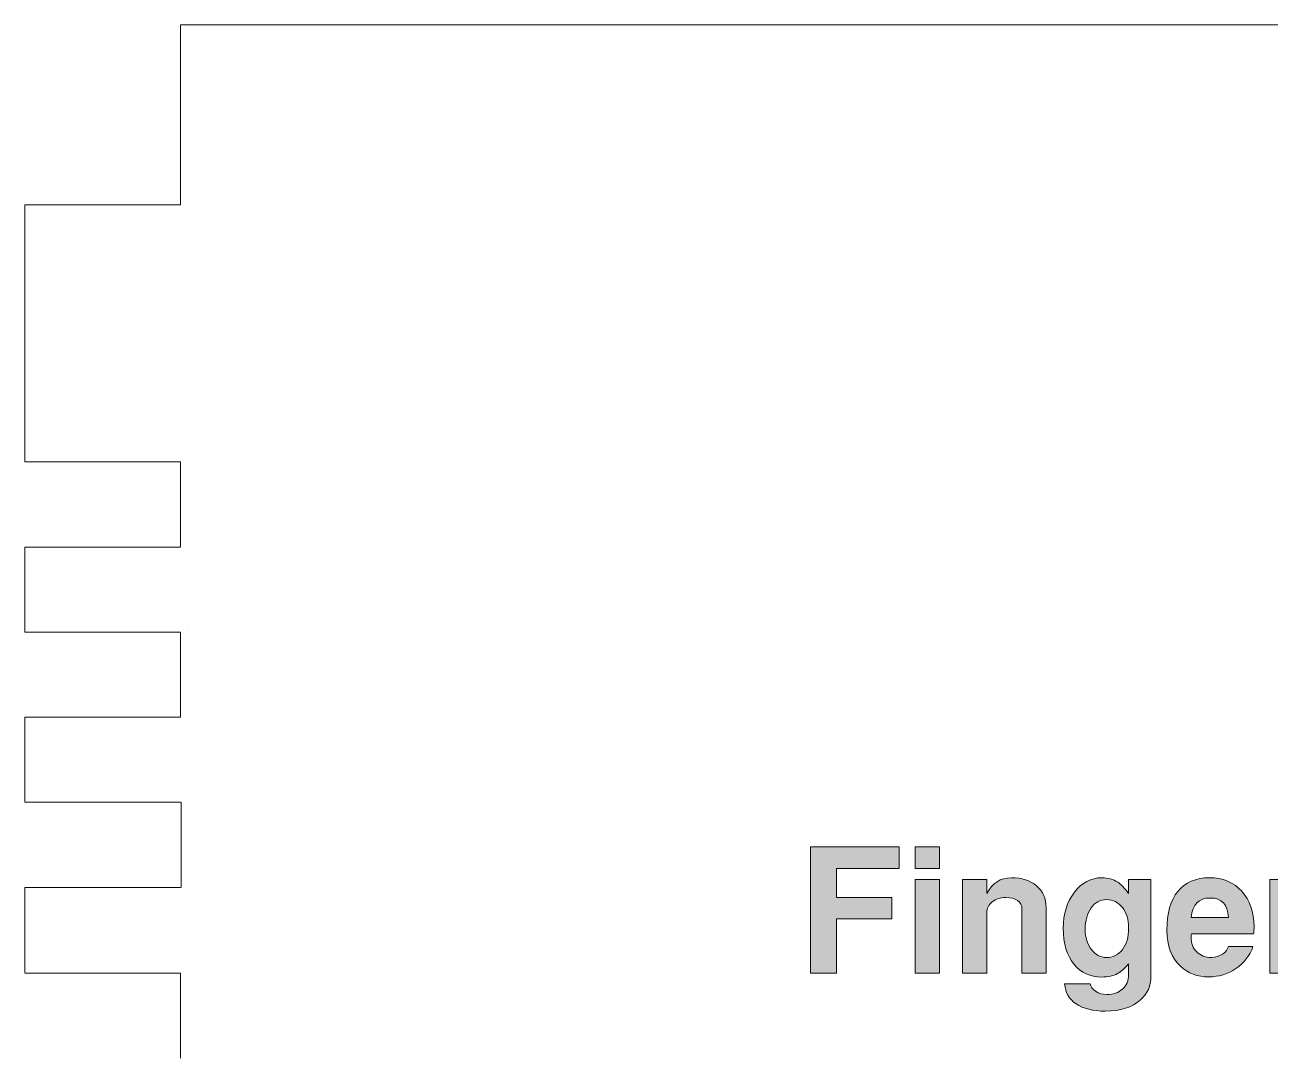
# Model space of a CAD drawing. Header units: inches. Extents: x 0.67 to 3.67, y -4.7 to -0.47.
# Drawn here: x 0.675 to 2.175, y -1.716 to -0.471 of the extents above; entities that cross this region are included whole.
import ezdxf

# ---------------------------------------------------------------- set-up
doc = ezdxf.new("R2010")
doc.units = ezdxf.units.IN
doc.header["$MEASUREMENT"] = 0
doc.layers.add('Layer 1', color=7, linetype='Continuous')

# ---------------------------------------------------------------- blocks, each defined once
blk = doc.blocks.new('block 4')
at = {"layer": 'Layer 1', "color": 7, "lineweight": 5, "true_color": 0xffffff}
for points in [[(0.8624, -0.6878), (0.8624, -0.58), (0.8624, -0.4708)], [(3.6749, -0.4708), (0.9248, -0.4708)], [(0.8624, -0.6878), (0.6749, -0.6878), (0.6749, -0.9975)], [(0.6749, -0.9975), (0.8624, -0.9975)], [(0.8624, -1.1), (0.8624, -0.9975)], [(0.6749, -1.1), (0.6749, -1.2025)], [(0.8624, -1.1), (0.6749, -1.1)], [(0.8719, -1.1941), (0.8719, -1.1941)], [(0.6749, -1.2025), (0.8624, -1.2025)], [(0.8624, -1.3051), (0.8624, -1.2025)], [(0.8624, -1.3051), (0.6749, -1.3051), (0.6749, -1.4076), (0.8624, -1.4076)], [(0.8631, -1.5101), (0.8631, -1.4076)], [(0.8624, -1.5101), (0.6749, -1.5101), (0.6749, -1.6126)], [(0.6749, -1.6133), (0.8624, -1.6133)], [(0.8624, -1.7158), (0.8624, -1.6133)]]:
    blk.add_lwpolyline(points, dxfattribs=at)
blk = doc.blocks.new('block 3')
at = {"layer": 'Layer 1'}
blk.add_blockref('block 4', (0, 0), dxfattribs=at)
blk = doc.blocks.new('block 5')
at = {"layer": 'Layer 1', "true_color": 0xed1f24}
h = blk.add_hatch(color=240, dxfattribs=at)
h.dxf.hatch_style = 2
h.paths.add_polyline_path([(1.7281, -1.4875), (1.6526, -1.4875), (1.6526, -1.5221), (1.7191, -1.5221), (1.7191, -1.5481), (1.6526, -1.5481), (1.6526, -1.6133), (1.6214, -1.6133), (1.6214, -1.4614), (1.7281, -1.4614)])
h = blk.add_hatch(color=240, dxfattribs=at)
h.dxf.hatch_style = 2
h.paths.add_polyline_path([(1.7766, -1.4875), (1.7474, -1.4875), (1.7474, -1.4614), (1.7766, -1.4614)])
h.paths.add_polyline_path([(1.7766, -1.6133), (1.7474, -1.6133), (1.7474, -1.5004), (1.7766, -1.5004)])
h = blk.add_hatch(color=240, dxfattribs=at)
h.dxf.hatch_style = 2
edge = h.paths.add_edge_path()
edge.add_spline(control_points=[(1.9051, -1.6133), (1.9051, -1.6133), (1.876, -1.6133), (1.876, -1.6133), (1.876, -1.6133), (1.876, -1.5358), (1.876, -1.5358), (1.876, -1.5317), (1.8742, -1.5284), (1.8708, -1.5259), (1.8673, -1.5235), (1.8626, -1.5223), (1.8566, -1.5223), (1.8501, -1.5223), (1.8446, -1.524), (1.8403, -1.5275), (1.8359, -1.531), (1.8337, -1.5353), (1.8337, -1.5406), (1.8337, -1.5406), (1.8337, -1.6133), (1.8337, -1.6133), (1.8337, -1.6133), (1.8045, -1.6133), (1.8045, -1.6133), (1.8045, -1.6133), (1.8045, -1.5004), (1.8045, -1.5004), (1.8045, -1.5004), (1.8337, -1.5004), (1.8337, -1.5004), (1.8337, -1.5004), (1.8337, -1.5173), (1.8337, -1.5173), (1.8402, -1.5048), (1.8501, -1.4985), (1.8633, -1.4985), (1.8759, -1.4985), (1.886, -1.5018), (1.8937, -1.5083), (1.9013, -1.5149), (1.9051, -1.5235), (1.9051, -1.5342), (1.9051, -1.5342), (1.9051, -1.6133), (1.9051, -1.6133)], knot_values=[0, 0, 0, 0, 1, 1, 1, 2, 2, 2, 3, 3, 3, 4, 4, 4, 5, 5, 5, 6, 6, 6, 7, 7, 7, 8, 8, 8, 9, 9, 9, 10, 10, 10, 11, 11, 11, 12, 12, 12, 13, 13, 13, 14, 14, 14, 15, 15, 15, 15], degree=3, periodic=1)
h = blk.add_hatch(color=240, dxfattribs=at)
h.dxf.hatch_style = 2
edge = h.paths.add_edge_path()
edge.add_spline(control_points=[(2.0314, -1.6175), (2.0314, -1.6287), (2.0272, -1.6382), (2.0187, -1.6458), (2.0088, -1.6547), (1.9947, -1.6592), (1.9764, -1.6592), (1.9615, -1.6592), (1.9498, -1.6563), (1.9413, -1.6505), (1.9327, -1.6447), (1.9281, -1.6367), (1.9274, -1.6264), (1.9274, -1.6264), (1.958, -1.6264), (1.958, -1.6264), (1.9587, -1.6298), (1.961, -1.6327), (1.9647, -1.6353), (1.9685, -1.6379), (1.973, -1.6392), (1.9781, -1.6392), (1.9859, -1.6392), (1.9923, -1.637), (1.9972, -1.6326), (2.0021, -1.6282), (2.0045, -1.6224), (2.0045, -1.6152), (2.0045, -1.6077), (2.0044, -1.6033), (2.0043, -1.6021), (1.9997, -1.6078), (1.9953, -1.6117), (1.9911, -1.6139), (1.9861, -1.6167), (1.9797, -1.6181), (1.9721, -1.6181), (1.9581, -1.6181), (1.947, -1.613), (1.9388, -1.6029), (1.9301, -1.5924), (1.9258, -1.5778), (1.9258, -1.5594), (1.9258, -1.5421), (1.9302, -1.5277), (1.9392, -1.516), (1.9481, -1.5044), (1.9591, -1.4985), (1.9723, -1.4985), (1.9797, -1.4985), (1.986, -1.5003), (1.9913, -1.5037), (1.9952, -1.5064), (1.9996, -1.5109), (2.0045, -1.5173), (2.0045, -1.5173), (2.0045, -1.5004), (2.0045, -1.5004), (2.0045, -1.5004), (2.0314, -1.5004), (2.0314, -1.5004), (2.0314, -1.5004), (2.0314, -1.6175), (2.0314, -1.6175)], knot_values=[0, 0, 0, 0, 1, 1, 1, 2, 2, 2, 3, 3, 3, 4, 4, 4, 5, 5, 5, 6, 6, 6, 7, 7, 7, 8, 8, 8, 9, 9, 9, 10, 10, 10, 11, 11, 11, 12, 12, 12, 13, 13, 13, 14, 14, 14, 15, 15, 15, 16, 16, 16, 17, 17, 17, 18, 18, 18, 19, 19, 19, 20, 20, 20, 21, 21, 21, 21], degree=3, periodic=1)
edge = h.paths.add_edge_path()
edge.add_spline(control_points=[(2.0045, -1.5585), (2.0045, -1.5488), (2.002, -1.5408), (1.997, -1.5344), (1.992, -1.528), (1.9857, -1.5248), (1.9781, -1.5248), (1.9703, -1.5248), (1.964, -1.5282), (1.9593, -1.5349), (1.9546, -1.5416), (1.9522, -1.5503), (1.9522, -1.5608), (1.9522, -1.5704), (1.9547, -1.5784), (1.9596, -1.5849), (1.9646, -1.5913), (1.9706, -1.5946), (1.9776, -1.5946), (1.9854, -1.5946), (1.9917, -1.5916), (1.9966, -1.5856), (2.0019, -1.5791), (2.0045, -1.5701), (2.0045, -1.5585)], knot_values=[0, 0, 0, 0, 1, 1, 1, 2, 2, 2, 3, 3, 3, 4, 4, 4, 5, 5, 5, 6, 6, 6, 7, 7, 7, 8, 8, 8, 8], degree=3, periodic=1)
h = blk.add_hatch(color=240, dxfattribs=at)
h.dxf.hatch_style = 2
edge = h.paths.add_edge_path()
edge.add_spline(control_points=[(2.1556, -1.5571), (2.1556, -1.5604), (2.1553, -1.5634), (2.1549, -1.566), (2.1549, -1.566), (2.0801, -1.566), (2.0801, -1.566), (2.0799, -1.5669), (2.0797, -1.5682), (2.0797, -1.57), (2.0797, -1.5774), (2.082, -1.5833), (2.0865, -1.5878), (2.0911, -1.5923), (2.097, -1.5946), (2.1043, -1.5946), (2.1091, -1.5946), (2.1136, -1.5932), (2.1177, -1.5904), (2.1214, -1.5878), (2.1238, -1.5848), (2.1247, -1.5814), (2.1247, -1.5814), (2.1543, -1.5814), (2.1543, -1.5814), (2.1504, -1.5924), (2.1436, -1.6012), (2.1338, -1.6079), (2.124, -1.6146), (2.1131, -1.6179), (2.101, -1.6179), (2.0875, -1.6179), (2.0762, -1.6137), (2.067, -1.6052), (2.056, -1.5951), (2.0506, -1.5805), (2.0506, -1.5617), (2.0506, -1.5414), (2.055, -1.5258), (2.0638, -1.5149), (2.0726, -1.504), (2.0853, -1.4985), (2.1018, -1.4985), (2.1179, -1.4985), (2.1309, -1.5039), (2.1408, -1.5147), (2.1506, -1.5254), (2.1556, -1.5396), (2.1556, -1.5571)], knot_values=[0, 0, 0, 0, 1, 1, 1, 2, 2, 2, 3, 3, 3, 4, 4, 4, 5, 5, 5, 6, 6, 6, 7, 7, 7, 8, 8, 8, 9, 9, 9, 10, 10, 10, 11, 11, 11, 12, 12, 12, 13, 13, 13, 14, 14, 14, 15, 15, 15, 16, 16, 16, 16], degree=3, periodic=1)
edge = h.paths.add_edge_path()
edge.add_spline(control_points=[(2.1247, -1.5464), (2.1239, -1.5308), (2.1166, -1.5229), (2.1029, -1.5229), (2.089, -1.5229), (2.0813, -1.5308), (2.0797, -1.5464), (2.0797, -1.5464), (2.1247, -1.5464), (2.1247, -1.5464)], knot_values=[0, 0, 0, 0, 1, 1, 1, 2, 2, 2, 3, 3, 3, 3], degree=3, periodic=1)
h = blk.add_hatch(color=240, dxfattribs=at)
h.dxf.hatch_style = 2
edge = h.paths.add_edge_path()
edge.add_spline(control_points=[(2.2387, -1.5281), (2.2348, -1.5277), (2.2319, -1.5275), (2.2301, -1.5275), (2.2219, -1.5275), (2.2155, -1.5297), (2.2109, -1.5341), (2.2062, -1.5384), (2.2039, -1.5439), (2.2039, -1.5506), (2.2039, -1.5506), (2.2039, -1.6133), (2.2039, -1.6133), (2.2039, -1.6133), (2.1747, -1.6133), (2.1747, -1.6133), (2.1747, -1.6133), (2.1747, -1.5004), (2.1747, -1.5004), (2.1747, -1.5004), (2.2039, -1.5004), (2.2039, -1.5004), (2.2039, -1.5004), (2.2039, -1.5223), (2.2039, -1.5223), (2.206, -1.5156), (2.2101, -1.51), (2.2164, -1.5054), (2.2226, -1.5008), (2.2289, -1.4985), (2.2351, -1.4985), (2.2358, -1.4985), (2.237, -1.4987), (2.2387, -1.4989), (2.2387, -1.4989), (2.2387, -1.5281), (2.2387, -1.5281)], knot_values=[0, 0, 0, 0, 1, 1, 1, 2, 2, 2, 3, 3, 3, 4, 4, 4, 5, 5, 5, 6, 6, 6, 7, 7, 7, 8, 8, 8, 9, 9, 9, 10, 10, 10, 11, 11, 11, 12, 12, 12, 12], degree=3, periodic=1)
at = {"layer": 'Layer 1', "lineweight": 0}
for points in [[(1.7281, -1.4875), (1.6526, -1.4875), (1.6526, -1.5221), (1.7191, -1.5221), (1.7191, -1.5481), (1.6526, -1.5481), (1.6526, -1.6133), (1.6214, -1.6133), (1.6214, -1.4614), (1.7281, -1.4614), (1.7281, -1.4875)], [(1.7766, -1.4875), (1.7474, -1.4875), (1.7474, -1.4614), (1.7766, -1.4614), (1.7766, -1.4875)], [(1.7766, -1.6133), (1.7474, -1.6133), (1.7474, -1.5004), (1.7766, -1.5004), (1.7766, -1.6133)]]:
    blk.add_lwpolyline(points, dxfattribs=at)
for points, knots in [([(1.9051, -1.6133), (1.9051, -1.6133), (1.876, -1.6133), (1.876, -1.6133), (1.876, -1.6133), (1.876, -1.5358), (1.876, -1.5358), (1.876, -1.5317), (1.8742, -1.5284), (1.8708, -1.5259), (1.8673, -1.5235), (1.8626, -1.5223), (1.8566, -1.5223), (1.8501, -1.5223), (1.8446, -1.524), (1.8403, -1.5275), (1.8359, -1.531), (1.8337, -1.5353), (1.8337, -1.5406), (1.8337, -1.5406), (1.8337, -1.6133), (1.8337, -1.6133), (1.8337, -1.6133), (1.8045, -1.6133), (1.8045, -1.6133), (1.8045, -1.6133), (1.8045, -1.5004), (1.8045, -1.5004), (1.8045, -1.5004), (1.8337, -1.5004), (1.8337, -1.5004), (1.8337, -1.5004), (1.8337, -1.5173), (1.8337, -1.5173), (1.8402, -1.5048), (1.8501, -1.4985), (1.8633, -1.4985), (1.8759, -1.4985), (1.886, -1.5018), (1.8937, -1.5083), (1.9013, -1.5149), (1.9051, -1.5235), (1.9051, -1.5342), (1.9051, -1.5342), (1.9051, -1.6133), (1.9051, -1.6133)], [0, 0, 0, 0, 1, 1, 1, 2, 2, 2, 3, 3, 3, 4, 4, 4, 5, 5, 5, 6, 6, 6, 7, 7, 7, 8, 8, 8, 9, 9, 9, 10, 10, 10, 11, 11, 11, 12, 12, 12, 13, 13, 13, 14, 14, 14, 15, 15, 15, 15]), ([(2.0314, -1.6175), (2.0314, -1.6287), (2.0272, -1.6382), (2.0187, -1.6458), (2.0088, -1.6547), (1.9947, -1.6592), (1.9764, -1.6592), (1.9615, -1.6592), (1.9498, -1.6563), (1.9413, -1.6505), (1.9327, -1.6447), (1.9281, -1.6367), (1.9274, -1.6264), (1.9274, -1.6264), (1.958, -1.6264), (1.958, -1.6264), (1.9587, -1.6298), (1.961, -1.6327), (1.9647, -1.6353), (1.9685, -1.6379), (1.973, -1.6392), (1.9781, -1.6392), (1.9859, -1.6392), (1.9923, -1.637), (1.9972, -1.6326), (2.0021, -1.6282), (2.0045, -1.6224), (2.0045, -1.6152), (2.0045, -1.6077), (2.0044, -1.6033), (2.0043, -1.6021), (1.9997, -1.6078), (1.9953, -1.6117), (1.9911, -1.6139), (1.9861, -1.6167), (1.9797, -1.6181), (1.9721, -1.6181), (1.9581, -1.6181), (1.947, -1.613), (1.9388, -1.6029), (1.9301, -1.5924), (1.9258, -1.5778), (1.9258, -1.5594), (1.9258, -1.5421), (1.9302, -1.5277), (1.9392, -1.516), (1.9481, -1.5044), (1.9591, -1.4985), (1.9723, -1.4985), (1.9797, -1.4985), (1.986, -1.5003), (1.9913, -1.5037), (1.9952, -1.5064), (1.9996, -1.5109), (2.0045, -1.5173), (2.0045, -1.5173), (2.0045, -1.5004), (2.0045, -1.5004), (2.0045, -1.5004), (2.0314, -1.5004), (2.0314, -1.5004), (2.0314, -1.5004), (2.0314, -1.6175), (2.0314, -1.6175)], [0, 0, 0, 0, 1, 1, 1, 2, 2, 2, 3, 3, 3, 4, 4, 4, 5, 5, 5, 6, 6, 6, 7, 7, 7, 8, 8, 8, 9, 9, 9, 10, 10, 10, 11, 11, 11, 12, 12, 12, 13, 13, 13, 14, 14, 14, 15, 15, 15, 16, 16, 16, 17, 17, 17, 18, 18, 18, 19, 19, 19, 20, 20, 20, 21, 21, 21, 21]), ([(2.1556, -1.5571), (2.1556, -1.5604), (2.1553, -1.5634), (2.1549, -1.566), (2.1549, -1.566), (2.0801, -1.566), (2.0801, -1.566), (2.0799, -1.5669), (2.0797, -1.5682), (2.0797, -1.57), (2.0797, -1.5774), (2.082, -1.5833), (2.0865, -1.5878), (2.0911, -1.5923), (2.097, -1.5946), (2.1043, -1.5946), (2.1091, -1.5946), (2.1136, -1.5932), (2.1177, -1.5904), (2.1214, -1.5878), (2.1238, -1.5848), (2.1247, -1.5814), (2.1247, -1.5814), (2.1543, -1.5814), (2.1543, -1.5814), (2.1504, -1.5924), (2.1436, -1.6012), (2.1338, -1.6079), (2.124, -1.6146), (2.1131, -1.6179), (2.101, -1.6179), (2.0875, -1.6179), (2.0762, -1.6137), (2.067, -1.6052), (2.056, -1.5951), (2.0506, -1.5805), (2.0506, -1.5617), (2.0506, -1.5414), (2.055, -1.5258), (2.0638, -1.5149), (2.0726, -1.504), (2.0853, -1.4985), (2.1018, -1.4985), (2.1179, -1.4985), (2.1309, -1.5039), (2.1408, -1.5147), (2.1506, -1.5254), (2.1556, -1.5396), (2.1556, -1.5571)], [0, 0, 0, 0, 1, 1, 1, 2, 2, 2, 3, 3, 3, 4, 4, 4, 5, 5, 5, 6, 6, 6, 7, 7, 7, 8, 8, 8, 9, 9, 9, 10, 10, 10, 11, 11, 11, 12, 12, 12, 13, 13, 13, 14, 14, 14, 15, 15, 15, 16, 16, 16, 16]), ([(2.2387, -1.5281), (2.2348, -1.5277), (2.2319, -1.5275), (2.2301, -1.5275), (2.2219, -1.5275), (2.2155, -1.5297), (2.2109, -1.5341), (2.2062, -1.5384), (2.2039, -1.5439), (2.2039, -1.5506), (2.2039, -1.5506), (2.2039, -1.6133), (2.2039, -1.6133), (2.2039, -1.6133), (2.1747, -1.6133), (2.1747, -1.6133), (2.1747, -1.6133), (2.1747, -1.5004), (2.1747, -1.5004), (2.1747, -1.5004), (2.2039, -1.5004), (2.2039, -1.5004), (2.2039, -1.5004), (2.2039, -1.5223), (2.2039, -1.5223), (2.206, -1.5156), (2.2101, -1.51), (2.2164, -1.5054), (2.2226, -1.5008), (2.2289, -1.4985), (2.2351, -1.4985), (2.2358, -1.4985), (2.237, -1.4987), (2.2387, -1.4989), (2.2387, -1.4989), (2.2387, -1.5281), (2.2387, -1.5281)], [0, 0, 0, 0, 1, 1, 1, 2, 2, 2, 3, 3, 3, 4, 4, 4, 5, 5, 5, 6, 6, 6, 7, 7, 7, 8, 8, 8, 9, 9, 9, 10, 10, 10, 11, 11, 11, 12, 12, 12, 12]), ([(2.0045, -1.5585), (2.0045, -1.5488), (2.002, -1.5408), (1.997, -1.5344), (1.992, -1.528), (1.9857, -1.5248), (1.9781, -1.5248), (1.9703, -1.5248), (1.964, -1.5282), (1.9593, -1.5349), (1.9546, -1.5416), (1.9522, -1.5503), (1.9522, -1.5608), (1.9522, -1.5704), (1.9547, -1.5784), (1.9596, -1.5849), (1.9646, -1.5913), (1.9706, -1.5946), (1.9776, -1.5946), (1.9854, -1.5946), (1.9917, -1.5916), (1.9966, -1.5856), (2.0019, -1.5791), (2.0045, -1.5701), (2.0045, -1.5585)], [0, 0, 0, 0, 1, 1, 1, 2, 2, 2, 3, 3, 3, 4, 4, 4, 5, 5, 5, 6, 6, 6, 7, 7, 7, 8, 8, 8, 8]), ([(2.1247, -1.5464), (2.1239, -1.5308), (2.1166, -1.5229), (2.1029, -1.5229), (2.089, -1.5229), (2.0813, -1.5308), (2.0797, -1.5464), (2.0797, -1.5464), (2.1247, -1.5464), (2.1247, -1.5464)], [0, 0, 0, 0, 1, 1, 1, 2, 2, 2, 3, 3, 3, 3])]:
    blk.add_open_spline(points, degree=3, knots=knots, dxfattribs=at)
blk = doc.blocks.new('block 2')
at = {"layer": 'Layer 1', "color": 7, "lineweight": 5, "true_color": 0xffffff}
blk.add_lwpolyline([(0.8624, -0.4708), (0.9248, -0.4708)], dxfattribs=at)
at = {"layer": 'Layer 1'}
for name in ['block 3', 'block 5']:
    blk.add_blockref(name, (0, 0), dxfattribs=at)

msp = doc.modelspace()

# ---------------------------------------------------------------- block references
at = {"layer": 'Layer 1'}
msp.add_blockref('block 2', (0, 0), dxfattribs=at)

doc.saveas('drawing.dxf')
